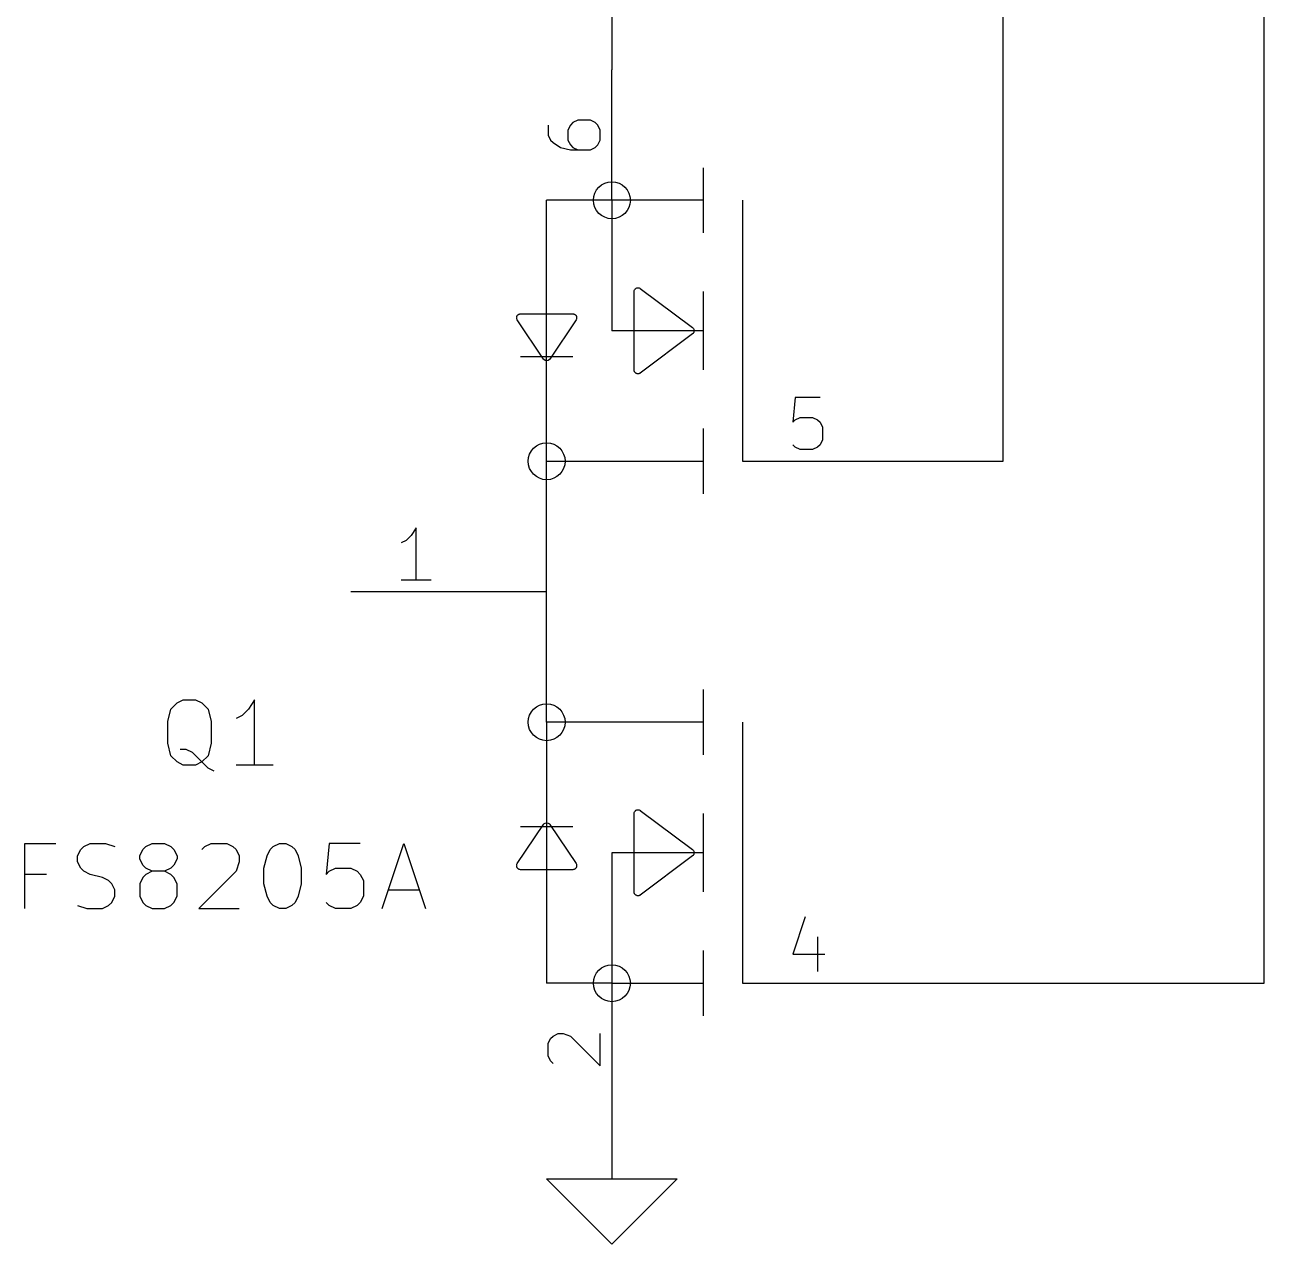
# Model space of a CAD drawing. Header units: inches. Extents: x 0.4 to 11.3, y -7.9 to -0.4.
# Drawn here: x 7.45 to 8.4, y -3.2 to -2.266 of the extents above; entities that cross this region are included whole.
import ezdxf

# ---------------------------------------------------------------- set-up
doc = ezdxf.new("R2010")
doc.units = ezdxf.units.IN
doc.header["$MEASUREMENT"] = 0
for name, color, linetype in [('GREENSIXTYFIVE', 129, 'CONTINUOUS'), ('LIGHTGREEN', 92, 'CONTINUOUS'), ('LIGHTRED', 12, 'CONTINUOUS'), ('RED', 14, 'CONTINUOUS')]:
    doc.layers.add(name, color=color, linetype=linetype)

msp = doc.modelspace()

# ---------------------------------------------------------------- linework, layer by layer
at = {"layer": 'GREENSIXTYFIVE', "linetype": 'CONTINUOUS'}
for p, q in [((7.56667, -2.78519), (7.57143, -2.7828)), ((7.56667, -2.78519), (7.57143, -2.7828)), ((7.57143, -2.7828), (7.58095, -2.7828)), ((7.57143, -2.7828), (7.58095, -2.7828)), ((7.58095, -2.7828), (7.58571, -2.78519)), ((7.58095, -2.7828), (7.58571, -2.78519)), ((7.62619, -2.7828), (7.62143, -2.78995)), ((7.62619, -2.7828), (7.62143, -2.78995)), ((7.62619, -2.8328), (7.62619, -2.7828)), ((7.62619, -2.8328), (7.62619, -2.7828)), ((7.55952, -2.79947), (7.5619, -2.78995)), ((7.55952, -2.79947), (7.5619, -2.78995)), ((7.5619, -2.78995), (7.56667, -2.78519)), ((7.5619, -2.78995), (7.56667, -2.78519)), ((7.58571, -2.78519), (7.59047, -2.78995)), ((7.58571, -2.78519), (7.59047, -2.78995)), ((7.59047, -2.78995), (7.59285, -2.79947)), ((7.59047, -2.78995), (7.59285, -2.79947)), ((7.62143, -2.78995), (7.61667, -2.79471)), ((7.62143, -2.78995), (7.61667, -2.79471)), ((7.55952, -2.81614), (7.55952, -2.79947)), ((7.55952, -2.81614), (7.55952, -2.79947)), ((7.59285, -2.79947), (7.59285, -2.81614)), ((7.59285, -2.79947), (7.59285, -2.81614)), ((7.61667, -2.79471), (7.61191, -2.79709)), ((7.61667, -2.79471), (7.61191, -2.79709)), ((7.5619, -2.82566), (7.55952, -2.81614)), ((7.5619, -2.82566), (7.55952, -2.81614)), ((7.57381, -2.8209), (7.56905, -2.8209)), ((7.57381, -2.8209), (7.56905, -2.8209)), ((7.57857, -2.82328), (7.57381, -2.8209)), ((7.57857, -2.82328), (7.57381, -2.8209)), ((7.59285, -2.81614), (7.59047, -2.82566)), ((7.59285, -2.81614), (7.59047, -2.82566)), ((7.56667, -2.83043), (7.5619, -2.82566)), ((7.56667, -2.83043), (7.5619, -2.82566)), ((7.57143, -2.8328), (7.56667, -2.83043)), ((7.57143, -2.8328), (7.56667, -2.83043)), ((7.58571, -2.83043), (7.57857, -2.82328)), ((7.58571, -2.83043), (7.57857, -2.82328)), ((7.58571, -2.83043), (7.58095, -2.8328)), ((7.58571, -2.83043), (7.58095, -2.8328)), ((7.59047, -2.82566), (7.58571, -2.83043)), ((7.59047, -2.82566), (7.58571, -2.83043)), ((7.59047, -2.83519), (7.58571, -2.83043)), ((7.59047, -2.83519), (7.58571, -2.83043)), ((7.58095, -2.8328), (7.57143, -2.8328)), ((7.58095, -2.8328), (7.57143, -2.8328)), ((7.59524, -2.83757), (7.59047, -2.83519)), ((7.59524, -2.83757), (7.59047, -2.83519)), ((7.64048, -2.8328), (7.61191, -2.8328)), ((7.64048, -2.8328), (7.61191, -2.8328)), ((7.45, -2.9428), (7.45, -2.8928)), ((7.45, -2.8928), (7.47381, -2.8928)), ((7.45, -2.9428), (7.45, -2.8928)), ((7.45, -2.8928), (7.47381, -2.8928)), ((7.49285, -2.89757), (7.49524, -2.89519)), ((7.49285, -2.89757), (7.49524, -2.89519)), ((7.49524, -2.89519), (7.5, -2.8928)), ((7.49524, -2.89519), (7.5, -2.8928)), ((7.5, -2.8928), (7.5119, -2.8928)), ((7.5, -2.8928), (7.5119, -2.8928)), ((7.5119, -2.8928), (7.51905, -2.89519)), ((7.5119, -2.8928), (7.51905, -2.89519)), ((7.54047, -2.89757), (7.54285, -2.89519)), ((7.54047, -2.89757), (7.54285, -2.89519)), ((7.54285, -2.89519), (7.54762, -2.8928)), ((7.54285, -2.89519), (7.54762, -2.8928)), ((7.54762, -2.8928), (7.55714, -2.8928)), ((7.54762, -2.8928), (7.55714, -2.8928)), ((7.55714, -2.8928), (7.5619, -2.89519)), ((7.55714, -2.8928), (7.5619, -2.89519)), ((7.5619, -2.89519), (7.56428, -2.89757)), ((7.5619, -2.89519), (7.56428, -2.89757)), ((7.58571, -2.89757), (7.58809, -2.89519)), ((7.58571, -2.89757), (7.58809, -2.89519)), ((7.58809, -2.89519), (7.59285, -2.8928)), ((7.58809, -2.89519), (7.59285, -2.8928)), ((7.59285, -2.8928), (7.60476, -2.8928)), ((7.59285, -2.8928), (7.60476, -2.8928)), ((7.60476, -2.8928), (7.60952, -2.89519)), ((7.60476, -2.8928), (7.60952, -2.89519)), ((7.60952, -2.89519), (7.6119, -2.89757)), ((7.60952, -2.89519), (7.6119, -2.89757)), ((7.63809, -2.89757), (7.64047, -2.89519)), ((7.63809, -2.89757), (7.64047, -2.89519)), ((7.64047, -2.89519), (7.64523, -2.8928)), ((7.64047, -2.89519), (7.64523, -2.8928)), ((7.64523, -2.8928), (7.65, -2.8928)), ((7.64523, -2.8928), (7.65, -2.8928)), ((7.65, -2.8928), (7.65476, -2.89519)), ((7.65, -2.8928), (7.65476, -2.89519)), ((7.65476, -2.89519), (7.65714, -2.89757)), ((7.65476, -2.89519), (7.65714, -2.89757)), ((7.68333, -2.8928), (7.68095, -2.91661)), ((7.68333, -2.8928), (7.68095, -2.91661)), ((7.70714, -2.8928), (7.68333, -2.8928)), ((7.70714, -2.8928), (7.68333, -2.8928)), ((7.7238, -2.9428), (7.74047, -2.8928)), ((7.7238, -2.9428), (7.74047, -2.8928)), ((7.74047, -2.8928), (7.75714, -2.9428)), ((7.74047, -2.8928), (7.75714, -2.9428)), ((7.49048, -2.90233), (7.49285, -2.89757)), ((7.49048, -2.90233), (7.49285, -2.89757)), ((7.49048, -2.90709), (7.49048, -2.90233)), ((7.49048, -2.90709), (7.49048, -2.90233)), ((7.53809, -2.90233), (7.54047, -2.89757)), ((7.53809, -2.90233), (7.54047, -2.89757)), ((7.53809, -2.90471), (7.53809, -2.90233)), ((7.53809, -2.90471), (7.53809, -2.90233)), ((7.54047, -2.90947), (7.53809, -2.90471)), ((7.54047, -2.90947), (7.53809, -2.90471)), ((7.56428, -2.89757), (7.56667, -2.90233)), ((7.56428, -2.89757), (7.56667, -2.90233)), ((7.56667, -2.90471), (7.56428, -2.90947)), ((7.56667, -2.90471), (7.56428, -2.90947)), ((7.56667, -2.90233), (7.56667, -2.90471)), ((7.56667, -2.90233), (7.56667, -2.90471)), ((7.6119, -2.89757), (7.61428, -2.90233)), ((7.6119, -2.89757), (7.61428, -2.90233)), ((7.61428, -2.90233), (7.61428, -2.90709)), ((7.61428, -2.90233), (7.61428, -2.90709)), ((7.63333, -2.91185), (7.63571, -2.90233)), ((7.63333, -2.91185), (7.63571, -2.90233)), ((7.63571, -2.90233), (7.63809, -2.89757)), ((7.63571, -2.90233), (7.63809, -2.89757)), ((7.65714, -2.89757), (7.65952, -2.90233)), ((7.65714, -2.89757), (7.65952, -2.90233)), ((7.65952, -2.90233), (7.6619, -2.91185)), ((7.65952, -2.90233), (7.6619, -2.91185)), ((7.49285, -2.91185), (7.49048, -2.90709)), ((7.49285, -2.91185), (7.49048, -2.90709)), ((7.49524, -2.91423), (7.49285, -2.91185)), ((7.49524, -2.91423), (7.49285, -2.91185)), ((7.5, -2.91661), (7.49524, -2.91423)), ((7.5, -2.91661), (7.49524, -2.91423)), ((7.54285, -2.91185), (7.54047, -2.90947)), ((7.54285, -2.91185), (7.54047, -2.90947)), ((7.54762, -2.91423), (7.54285, -2.91185)), ((7.54762, -2.91423), (7.54285, -2.91185)), ((7.54762, -2.91423), (7.54285, -2.91661)), ((7.54762, -2.91423), (7.54285, -2.91661)), ((7.55714, -2.91423), (7.54762, -2.91423)), ((7.55714, -2.91423), (7.54762, -2.91423)), ((7.5619, -2.91185), (7.55714, -2.91423)), ((7.5619, -2.91185), (7.55714, -2.91423)), ((7.5619, -2.91661), (7.55714, -2.91423)), ((7.5619, -2.91661), (7.55714, -2.91423)), ((7.56428, -2.90947), (7.5619, -2.91185)), ((7.56428, -2.90947), (7.5619, -2.91185)), ((7.6119, -2.91423), (7.58333, -2.9428)), ((7.6119, -2.91423), (7.58333, -2.9428)), ((7.61428, -2.90709), (7.6119, -2.91423)), ((7.61428, -2.90709), (7.6119, -2.91423)), ((7.63333, -2.92376), (7.63333, -2.91185)), ((7.63333, -2.92376), (7.63333, -2.91185)), ((7.6619, -2.91185), (7.6619, -2.92376)), ((7.6619, -2.91185), (7.6619, -2.92376)), ((7.68095, -2.91661), (7.68333, -2.91423)), ((7.68095, -2.91661), (7.68333, -2.91423)), ((7.68333, -2.91423), (7.68809, -2.91185)), ((7.68333, -2.91423), (7.68809, -2.91185)), ((7.68809, -2.91185), (7.7, -2.91185)), ((7.68809, -2.91185), (7.7, -2.91185)), ((7.7, -2.91185), (7.70476, -2.91423)), ((7.7, -2.91185), (7.70476, -2.91423)), ((7.70476, -2.91423), (7.70714, -2.91661)), ((7.70476, -2.91423), (7.70714, -2.91661)), ((7.46667, -2.91661), (7.45, -2.91661)), ((7.46667, -2.91661), (7.45, -2.91661)), ((7.50952, -2.919), (7.5, -2.91661)), ((7.50952, -2.919), (7.5, -2.91661)), ((7.51428, -2.92137), (7.50952, -2.919)), ((7.51428, -2.92137), (7.50952, -2.919)), ((7.51667, -2.92376), (7.51428, -2.92137)), ((7.51667, -2.92376), (7.51428, -2.92137)), ((7.51905, -2.92852), (7.51667, -2.92376)), ((7.51905, -2.92852), (7.51667, -2.92376)), ((7.54047, -2.919), (7.53809, -2.92376)), ((7.54047, -2.919), (7.53809, -2.92376)), ((7.53809, -2.92376), (7.53809, -2.93328)), ((7.53809, -2.92376), (7.53809, -2.93328)), ((7.54285, -2.91661), (7.54047, -2.919)), ((7.54285, -2.91661), (7.54047, -2.919)), ((7.56428, -2.919), (7.5619, -2.91661)), ((7.56428, -2.919), (7.5619, -2.91661)), ((7.56667, -2.92376), (7.56428, -2.919)), ((7.56667, -2.92376), (7.56428, -2.919)), ((7.56667, -2.93328), (7.56667, -2.92376)), ((7.56667, -2.93328), (7.56667, -2.92376)), ((7.63571, -2.93328), (7.63333, -2.92376)), ((7.63571, -2.93328), (7.63333, -2.92376)), ((7.6619, -2.92376), (7.65952, -2.93328)), ((7.6619, -2.92376), (7.65952, -2.93328)), ((7.70714, -2.91661), (7.70952, -2.92137)), ((7.70714, -2.91661), (7.70952, -2.92137)), ((7.70952, -2.92137), (7.70952, -2.93328)), ((7.70952, -2.92137), (7.70952, -2.93328)), ((7.51667, -2.93804), (7.51905, -2.93328)), ((7.51667, -2.93804), (7.51905, -2.93328)), ((7.51905, -2.93328), (7.51905, -2.92852)), ((7.51905, -2.93328), (7.51905, -2.92852)), ((7.53809, -2.93328), (7.54047, -2.93804)), ((7.53809, -2.93328), (7.54047, -2.93804)), ((7.56428, -2.93804), (7.56667, -2.93328)), ((7.56428, -2.93804), (7.56667, -2.93328)), ((7.63809, -2.93804), (7.63571, -2.93328)), ((7.63809, -2.93804), (7.63571, -2.93328)), ((7.65952, -2.93328), (7.65714, -2.93804)), ((7.65952, -2.93328), (7.65714, -2.93804)), ((7.70952, -2.93328), (7.70714, -2.93804)), ((7.70952, -2.93328), (7.70714, -2.93804)), ((7.72857, -2.92852), (7.75237, -2.92852)), ((7.72857, -2.92852), (7.75237, -2.92852)), ((7.49048, -2.94043), (7.49762, -2.9428)), ((7.49048, -2.94043), (7.49762, -2.9428)), ((7.49762, -2.9428), (7.50952, -2.9428)), ((7.49762, -2.9428), (7.50952, -2.9428)), ((7.50952, -2.9428), (7.51428, -2.94043)), ((7.50952, -2.9428), (7.51428, -2.94043)), ((7.51428, -2.94043), (7.51667, -2.93804)), ((7.51428, -2.94043), (7.51667, -2.93804)), ((7.54047, -2.93804), (7.54285, -2.94043)), ((7.54047, -2.93804), (7.54285, -2.94043)), ((7.54285, -2.94043), (7.54762, -2.9428)), ((7.54285, -2.94043), (7.54762, -2.9428)), ((7.54762, -2.9428), (7.55714, -2.9428)), ((7.54762, -2.9428), (7.55714, -2.9428)), ((7.55714, -2.9428), (7.5619, -2.94043)), ((7.55714, -2.9428), (7.5619, -2.94043)), ((7.5619, -2.94043), (7.56428, -2.93804)), ((7.5619, -2.94043), (7.56428, -2.93804)), ((7.58333, -2.9428), (7.61428, -2.9428)), ((7.58333, -2.9428), (7.61428, -2.9428)), ((7.64047, -2.94043), (7.63809, -2.93804)), ((7.64047, -2.94043), (7.63809, -2.93804)), ((7.64523, -2.9428), (7.64047, -2.94043)), ((7.64523, -2.9428), (7.64047, -2.94043)), ((7.65, -2.9428), (7.64523, -2.9428)), ((7.65, -2.9428), (7.64523, -2.9428)), ((7.65476, -2.94043), (7.65, -2.9428)), ((7.65476, -2.94043), (7.65, -2.9428)), ((7.65714, -2.93804), (7.65476, -2.94043)), ((7.65714, -2.93804), (7.65476, -2.94043)), ((7.68333, -2.94043), (7.68095, -2.93804)), ((7.68333, -2.94043), (7.68095, -2.93804)), ((7.68809, -2.9428), (7.68333, -2.94043)), ((7.68809, -2.9428), (7.68333, -2.94043)), ((7.7, -2.9428), (7.68809, -2.9428)), ((7.7, -2.9428), (7.68809, -2.9428)), ((7.70476, -2.94043), (7.7, -2.9428)), ((7.70476, -2.94043), (7.7, -2.9428)), ((7.70714, -2.93804), (7.70476, -2.94043)), ((7.70714, -2.93804), (7.70476, -2.94043))]:
    msp.add_line(p, q, dxfattribs=at)
at = {"layer": 'LIGHTGREEN', "linetype": 'CONTINUOUS'}
for p, q in [((7.9, -2.1), (7.9, -2.3)), ((8.2, -2.6), (8.2, -2.1)), ((8.4, -3), (8.4, -2.1)), ((8.1, -2.6), (8.2, -2.6)), ((8.1, -3), (8.4, -3))]:
    msp.add_line(p, q, dxfattribs=at)
at = {"layer": 'LIGHTRED', "linetype": 'CONTINUOUS'}
for p, q in [((7.8511, -2.34238), (7.8511, -2.35)), ((7.8511, -2.34238), (7.8511, -2.35)), ((7.86825, -2.34238), (7.86634, -2.34619)), ((7.86825, -2.34238), (7.86634, -2.34619)), ((7.86634, -2.34619), (7.86634, -2.35381)), ((7.86634, -2.34619), (7.86634, -2.35381)), ((7.87015, -2.34047), (7.86825, -2.34238)), ((7.87015, -2.34047), (7.86825, -2.34238)), ((7.87396, -2.33857), (7.87015, -2.34047)), ((7.87396, -2.33857), (7.87015, -2.34047)), ((7.88348, -2.33857), (7.87396, -2.33857)), ((7.88348, -2.33857), (7.87396, -2.33857)), ((7.8873, -2.34047), (7.88348, -2.33857)), ((7.8873, -2.34047), (7.88348, -2.33857)), ((7.8892, -2.34238), (7.8873, -2.34047)), ((7.8892, -2.34238), (7.8873, -2.34047)), ((7.8911, -2.34619), (7.8892, -2.34238)), ((7.8911, -2.34619), (7.8892, -2.34238)), ((7.8911, -2.35381), (7.8911, -2.34619)), ((7.8911, -2.35381), (7.8911, -2.34619)), ((7.8511, -2.35), (7.85301, -2.35381)), ((7.8511, -2.35), (7.85301, -2.35381)), ((7.85301, -2.35381), (7.85491, -2.35571)), ((7.85301, -2.35381), (7.85491, -2.35571)), ((7.85491, -2.35571), (7.86063, -2.35952)), ((7.85491, -2.35571), (7.86063, -2.35952)), ((7.86634, -2.35381), (7.86825, -2.35762)), ((7.86634, -2.35381), (7.86825, -2.35762)), ((7.8892, -2.35762), (7.8911, -2.35381)), ((7.8892, -2.35762), (7.8911, -2.35381)), ((7.86063, -2.35952), (7.86825, -2.36143)), ((7.86063, -2.35952), (7.86825, -2.36143)), ((7.86825, -2.35762), (7.87015, -2.35952)), ((7.86825, -2.35762), (7.87015, -2.35952)), ((7.86825, -2.36143), (7.88348, -2.36143)), ((7.86825, -2.36143), (7.88348, -2.36143)), ((7.87015, -2.35952), (7.87396, -2.36143)), ((7.87015, -2.35952), (7.87396, -2.36143)), ((7.88348, -2.36143), (7.8873, -2.35952)), ((7.88348, -2.36143), (7.8873, -2.35952)), ((7.8873, -2.35952), (7.8892, -2.35762)), ((7.8873, -2.35952), (7.8892, -2.35762)), ((8.04048, -2.5511), (8.03857, -2.57015)), ((8.04048, -2.5511), (8.03857, -2.57015)), ((8.05952, -2.5511), (8.04048, -2.5511)), ((8.05952, -2.5511), (8.04048, -2.5511)), ((8.03857, -2.57015), (8.04048, -2.56825)), ((8.03857, -2.57015), (8.04048, -2.56825)), ((8.04048, -2.56825), (8.04428, -2.56634)), ((8.04048, -2.56825), (8.04428, -2.56634)), ((8.04428, -2.56634), (8.05381, -2.56634)), ((8.04428, -2.56634), (8.05381, -2.56634)), ((8.05381, -2.56634), (8.05762, -2.56825)), ((8.05381, -2.56634), (8.05762, -2.56825)), ((8.05762, -2.56825), (8.05952, -2.57015)), ((8.05762, -2.56825), (8.05952, -2.57015)), ((8.05952, -2.57015), (8.06143, -2.57396)), ((8.05952, -2.57015), (8.06143, -2.57396)), ((8.06143, -2.57396), (8.06143, -2.58348)), ((8.06143, -2.57396), (8.06143, -2.58348)), ((8.06143, -2.58348), (8.05952, -2.5873)), ((8.06143, -2.58348), (8.05952, -2.5873)), ((8.04048, -2.5892), (8.03857, -2.5873)), ((8.04048, -2.5892), (8.03857, -2.5873)), ((8.04428, -2.5911), (8.04048, -2.5892)), ((8.04428, -2.5911), (8.04048, -2.5892)), ((8.05381, -2.5911), (8.04428, -2.5911)), ((8.05381, -2.5911), (8.04428, -2.5911)), ((8.05762, -2.5892), (8.05381, -2.5911)), ((8.05762, -2.5892), (8.05381, -2.5911)), ((8.05952, -2.5873), (8.05762, -2.5892)), ((8.05952, -2.5873), (8.05762, -2.5892)), ((7.74619, -2.65682), (7.74238, -2.66063)), ((7.74619, -2.65682), (7.74238, -2.66063)), ((7.75, -2.6511), (7.74619, -2.65682)), ((7.75, -2.6511), (7.74619, -2.65682)), ((7.75, -2.6911), (7.75, -2.6511)), ((7.75, -2.6911), (7.75, -2.6511)), ((7.74238, -2.66063), (7.73857, -2.66253)), ((7.74238, -2.66063), (7.73857, -2.66253)), ((7.76143, -2.6911), (7.73857, -2.6911)), ((7.76143, -2.6911), (7.73857, -2.6911)), ((8.04809, -2.9492), (8.03857, -2.97777)), ((8.04809, -2.9492), (8.03857, -2.97777)), ((8.05762, -2.96444), (8.05762, -2.9911)), ((8.05762, -2.96444), (8.05762, -2.9911)), ((8.03857, -2.97777), (8.06333, -2.97777)), ((8.03857, -2.97777), (8.06333, -2.97777)), ((7.85491, -3.04047), (7.85872, -3.03857)), ((7.85491, -3.04047), (7.85872, -3.03857)), ((7.85872, -3.03857), (7.86253, -3.03857)), ((7.85872, -3.03857), (7.86253, -3.03857)), ((7.86253, -3.03857), (7.86825, -3.04047)), ((7.86253, -3.03857), (7.86825, -3.04047)), ((7.8911, -3.06333), (7.8911, -3.03857)), ((7.8911, -3.06333), (7.8911, -3.03857)), ((7.8511, -3.04619), (7.85301, -3.04238)), ((7.8511, -3.04619), (7.85301, -3.04238)), ((7.8511, -3.05571), (7.8511, -3.04619)), ((7.8511, -3.05571), (7.8511, -3.04619)), ((7.85301, -3.04238), (7.85491, -3.04047)), ((7.85301, -3.04238), (7.85491, -3.04047)), ((7.86825, -3.04047), (7.8911, -3.06333)), ((7.86825, -3.04047), (7.8911, -3.06333)), ((7.85301, -3.05952), (7.8511, -3.05571)), ((7.85301, -3.05952), (7.8511, -3.05571)), ((7.85491, -3.06143), (7.85301, -3.05952)), ((7.85491, -3.06143), (7.85301, -3.05952))]:
    msp.add_line(p, q, dxfattribs=at)
at = {"layer": 'RED', "linetype": 'CONTINUOUS'}
for p, q in [((7.9, -2.4), (7.9, -2.3)), ((7.9, -2.4), (7.9, -2.3)), ((7.97, -2.375), (7.97, -2.4)), ((7.97, -2.4), (7.85, -2.4)), ((7.85, -2.52), (7.85, -2.4)), ((7.9, -2.4), (7.9, -2.5)), ((7.97, -2.4), (7.97, -2.425)), ((8, -2.4), (8, -2.6)), ((7.917, -2.46983), (7.91702, -2.46975)), ((7.91701, -2.46989), (7.917, -2.46983)), ((7.917, -2.47), (7.91701, -2.46989)), ((7.917, -2.53), (7.917, -2.47)), ((7.91702, -2.46975), (7.91706, -2.46941)), ((7.91706, -2.46941), (7.9172, -2.46907)), ((7.9172, -2.46907), (7.9173, -2.4687)), ((7.9173, -2.4687), (7.91742, -2.46854)), ((7.91742, -2.46854), (7.9175, -2.46833)), ((7.9175, -2.46833), (7.91778, -2.46805)), ((7.91778, -2.46805), (7.918, -2.46777)), ((7.918, -2.46777), (7.91817, -2.46766)), ((7.91817, -2.46766), (7.91833, -2.4675)), ((7.91833, -2.4675), (7.91868, -2.46736)), ((7.91868, -2.46736), (7.919, -2.46717)), ((7.919, -2.46717), (7.91922, -2.46714)), ((7.91922, -2.46714), (7.91941, -2.46706)), ((7.91941, -2.46706), (7.91978, -2.46706)), ((7.91978, -2.46706), (7.92017, -2.467)), ((7.92017, -2.467), (7.92038, -2.46706)), ((7.92038, -2.46706), (7.92059, -2.46706)), ((7.92059, -2.46706), (7.92093, -2.4672)), ((7.92093, -2.4672), (7.9213, -2.4673)), ((7.9213, -2.4673), (7.92159, -2.46747)), ((7.92159, -2.46747), (7.92167, -2.4675)), ((7.92167, -2.4675), (7.9217, -2.46754)), ((7.9217, -2.46754), (7.9218, -2.4676)), ((7.9218, -2.4676), (7.9618, -2.4976)), ((7.97, -2.47), (7.97, -2.5)), ((7.82717, -2.48915), (7.82723, -2.48885)), ((7.82723, -2.48885), (7.82739, -2.4886)), ((7.82739, -2.4886), (7.8275, -2.48833)), ((7.8275, -2.48833), (7.82772, -2.48812)), ((7.82772, -2.48812), (7.82788, -2.48788)), ((7.82788, -2.48788), (7.82811, -2.48772)), ((7.82811, -2.48772), (7.82833, -2.4875)), ((7.82833, -2.4875), (7.82862, -2.48738)), ((7.82862, -2.48738), (7.82886, -2.48723)), ((7.82886, -2.48723), (7.82914, -2.48717)), ((7.82914, -2.48717), (7.82941, -2.48706)), ((7.82941, -2.48706), (7.83, -2.487)), ((7.83, -2.487), (7.87, -2.487)), ((7.87, -2.487), (7.87059, -2.48706)), ((7.87059, -2.48706), (7.87086, -2.48717)), ((7.87086, -2.48717), (7.87114, -2.48723)), ((7.87114, -2.48723), (7.87137, -2.48738)), ((7.87137, -2.48738), (7.87167, -2.4875)), ((7.87167, -2.4875), (7.87188, -2.48772)), ((7.87188, -2.48772), (7.87212, -2.48788)), ((7.87212, -2.48788), (7.87228, -2.48812)), ((7.87228, -2.48812), (7.8725, -2.48833)), ((7.8725, -2.48833), (7.8726, -2.4886)), ((7.8726, -2.4886), (7.87277, -2.48885)), ((7.87277, -2.48885), (7.87283, -2.48915)), ((7.827, -2.49), (7.82706, -2.4897)), ((7.82706, -2.4903), (7.827, -2.49)), ((7.82706, -2.48941), (7.82717, -2.48915)), ((7.82706, -2.4897), (7.82706, -2.48941)), ((7.82706, -2.49059), (7.82706, -2.4903)), ((7.82717, -2.49086), (7.82706, -2.49059)), ((7.82723, -2.49114), (7.82717, -2.49086)), ((7.8275, -2.49167), (7.82723, -2.49114)), ((7.8475, -2.52167), (7.8275, -2.49167)), ((7.8725, -2.49167), (7.8525, -2.52167)), ((7.87277, -2.49114), (7.8725, -2.49167)), ((7.87283, -2.49086), (7.87277, -2.49114)), ((7.87283, -2.48915), (7.87294, -2.48941)), ((7.87294, -2.49059), (7.87283, -2.49086)), ((7.87294, -2.48941), (7.87294, -2.4897)), ((7.87294, -2.4897), (7.873, -2.49)), ((7.873, -2.49), (7.87294, -2.4903)), ((7.87294, -2.4903), (7.87294, -2.49059)), ((7.9618, -2.4976), (7.96195, -2.49774)), ((7.96195, -2.49774), (7.962, -2.49777)), ((7.962, -2.49777), (7.96204, -2.49782)), ((7.96204, -2.49782), (7.96223, -2.498)), ((7.96223, -2.498), (7.96245, -2.49837)), ((7.96245, -2.49837), (7.9627, -2.4987)), ((7.97, -2.5), (7.9, -2.5)), ((7.9618, -2.5024), (7.9218, -2.5324)), ((7.96195, -2.50226), (7.9618, -2.5024)), ((7.962, -2.50223), (7.96195, -2.50226)), ((7.96204, -2.50217), (7.962, -2.50223)), ((7.96223, -2.502), (7.96204, -2.50217)), ((7.96245, -2.50163), (7.96223, -2.502)), ((7.9627, -2.5013), (7.96245, -2.50163)), ((7.9627, -2.4987), (7.96274, -2.49886)), ((7.96274, -2.50114), (7.9627, -2.5013)), ((7.96274, -2.49886), (7.96283, -2.499)), ((7.96283, -2.501), (7.96274, -2.50114)), ((7.96283, -2.499), (7.96289, -2.49943)), ((7.96289, -2.50057), (7.96283, -2.501)), ((7.96289, -2.49943), (7.963, -2.49983)), ((7.963, -2.50017), (7.96289, -2.50057)), ((7.963, -2.49983), (7.96297, -2.5)), ((7.96297, -2.5), (7.963, -2.50017)), ((7.97, -2.5), (7.97, -2.53)), ((7.85, -2.52), (7.83, -2.52)), ((7.84788, -2.52212), (7.8475, -2.52167)), ((7.84885, -2.52277), (7.84788, -2.52212)), ((7.85, -2.523), (7.84885, -2.52277)), ((7.87, -2.52), (7.85, -2.52)), ((7.85, -2.6), (7.85, -2.52)), ((7.85115, -2.52277), (7.85, -2.523)), ((7.85212, -2.52212), (7.85115, -2.52277)), ((7.8525, -2.52167), (7.85212, -2.52212)), ((7.91701, -2.53011), (7.917, -2.53)), ((7.917, -2.53017), (7.91701, -2.53011)), ((7.91702, -2.53024), (7.917, -2.53017)), ((7.91706, -2.53059), (7.91702, -2.53024)), ((7.9172, -2.53093), (7.91706, -2.53059)), ((7.9173, -2.5313), (7.9172, -2.53093)), ((7.91742, -2.53146), (7.9173, -2.5313)), ((7.9175, -2.53167), (7.91742, -2.53146)), ((7.91778, -2.53194), (7.9175, -2.53167)), ((7.918, -2.53223), (7.91778, -2.53194)), ((7.91817, -2.53233), (7.918, -2.53223)), ((7.91833, -2.5325), (7.91817, -2.53233)), ((7.91868, -2.53264), (7.91833, -2.5325)), ((7.919, -2.53283), (7.91868, -2.53264)), ((7.91922, -2.53286), (7.919, -2.53283)), ((7.91941, -2.53294), (7.91922, -2.53286)), ((7.91978, -2.53294), (7.91941, -2.53294)), ((7.92017, -2.533), (7.91978, -2.53294)), ((7.92038, -2.53294), (7.92017, -2.533)), ((7.92059, -2.53294), (7.92038, -2.53294)), ((7.92093, -2.5328), (7.92059, -2.53294)), ((7.9213, -2.5327), (7.92093, -2.5328)), ((7.92159, -2.53252), (7.9213, -2.5327)), ((7.92167, -2.5325), (7.92159, -2.53252)), ((7.9217, -2.53246), (7.92167, -2.5325)), ((7.9218, -2.5324), (7.9217, -2.53246)), ((7.97, -2.575), (7.97, -2.6)), ((7.85, -2.6), (7.97, -2.6)), ((7.85, -2.7), (7.85, -2.6)), ((7.97, -2.6), (7.97, -2.625)), ((8, -2.6), (8.1, -2.6)), ((8, -2.6), (8.1, -2.6)), ((7.8, -2.7), (7.7, -2.7)), ((7.8, -2.7), (7.7, -2.7)), ((7.85, -2.7), (7.8, -2.7)), ((7.85, -2.8), (7.85, -2.7)), ((7.97, -2.775), (7.97, -2.8)), ((7.97, -2.8), (7.85, -2.8)), ((7.85, -2.8), (7.85, -2.88)), ((7.97, -2.8), (7.97, -2.825)), ((8, -2.8), (8, -3)), ((7.9172, -2.86907), (7.9173, -2.8687)), ((7.9173, -2.8687), (7.91742, -2.86854)), ((7.91742, -2.86854), (7.9175, -2.86833)), ((7.9175, -2.86833), (7.91778, -2.86805)), ((7.91778, -2.86805), (7.918, -2.86777)), ((7.918, -2.86777), (7.91817, -2.86766)), ((7.91817, -2.86766), (7.91833, -2.8675)), ((7.91833, -2.8675), (7.91868, -2.86736)), ((7.91868, -2.86736), (7.919, -2.86717)), ((7.919, -2.86717), (7.91922, -2.86714)), ((7.91922, -2.86714), (7.91941, -2.86706)), ((7.91941, -2.86706), (7.91978, -2.86706)), ((7.91978, -2.86706), (7.92017, -2.867)), ((7.92017, -2.867), (7.92038, -2.86706)), ((7.92038, -2.86706), (7.92059, -2.86706)), ((7.92059, -2.86706), (7.92093, -2.8672)), ((7.92093, -2.8672), (7.9213, -2.8673)), ((7.9213, -2.8673), (7.92159, -2.86747)), ((7.92159, -2.86747), (7.92167, -2.8675)), ((7.92167, -2.8675), (7.9217, -2.86754)), ((7.9217, -2.86754), (7.9218, -2.8676)), ((7.9218, -2.8676), (7.9618, -2.8976)), ((7.8275, -2.90833), (7.8475, -2.87833)), ((7.8475, -2.87833), (7.84788, -2.87788)), ((7.84788, -2.87788), (7.84885, -2.87723)), ((7.84885, -2.87723), (7.85, -2.877)), ((7.85, -2.877), (7.85115, -2.87723)), ((7.85115, -2.87723), (7.85212, -2.87788)), ((7.85212, -2.87788), (7.8525, -2.87833)), ((7.8525, -2.87833), (7.8725, -2.90833)), ((7.917, -2.86983), (7.91702, -2.86975)), ((7.91701, -2.86989), (7.917, -2.86983)), ((7.917, -2.87), (7.91701, -2.86989)), ((7.917, -2.93), (7.917, -2.87)), ((7.91702, -2.86975), (7.91706, -2.86941)), ((7.91706, -2.86941), (7.9172, -2.86907)), ((7.97, -2.87), (7.97, -2.9)), ((7.83, -2.88), (7.85, -2.88)), ((7.85, -2.88), (7.87, -2.88)), ((7.85, -2.88), (7.85, -3)), ((7.97, -2.9), (7.9, -2.9)), ((7.9, -2.9), (7.9, -3)), ((7.9618, -2.9024), (7.9218, -2.9324)), ((7.9618, -2.8976), (7.96195, -2.89774)), ((7.96195, -2.90226), (7.9618, -2.9024)), ((7.96195, -2.89774), (7.962, -2.89777)), ((7.962, -2.90223), (7.96195, -2.90226)), ((7.962, -2.89777), (7.96204, -2.89782)), ((7.96204, -2.90217), (7.962, -2.90223)), ((7.96204, -2.89782), (7.96223, -2.898)), ((7.96223, -2.902), (7.96204, -2.90217)), ((7.96223, -2.898), (7.96245, -2.89837)), ((7.96245, -2.90163), (7.96223, -2.902)), ((7.96245, -2.89837), (7.9627, -2.8987)), ((7.9627, -2.9013), (7.96245, -2.90163)), ((7.9627, -2.8987), (7.96274, -2.89886)), ((7.96274, -2.90114), (7.9627, -2.9013)), ((7.96274, -2.89886), (7.96283, -2.899)), ((7.96283, -2.901), (7.96274, -2.90114)), ((7.96283, -2.899), (7.96289, -2.89943)), ((7.96289, -2.90057), (7.96283, -2.901)), ((7.96289, -2.89943), (7.963, -2.89983)), ((7.963, -2.90017), (7.96289, -2.90057)), ((7.963, -2.89983), (7.96297, -2.9)), ((7.96297, -2.9), (7.963, -2.90017)), ((7.97, -2.9), (7.97, -2.93)), ((7.827, -2.91), (7.82706, -2.9097)), ((7.82706, -2.9103), (7.827, -2.91)), ((7.82706, -2.90941), (7.82717, -2.90914)), ((7.82706, -2.9097), (7.82706, -2.90941)), ((7.82706, -2.91059), (7.82706, -2.9103)), ((7.82717, -2.91085), (7.82706, -2.91059)), ((7.82717, -2.90914), (7.82723, -2.90886)), ((7.82723, -2.91115), (7.82717, -2.91085)), ((7.82723, -2.90886), (7.8275, -2.90833)), ((7.82739, -2.9114), (7.82723, -2.91115)), ((7.8275, -2.91167), (7.82739, -2.9114)), ((7.82772, -2.91188), (7.8275, -2.91167)), ((7.82788, -2.91212), (7.82772, -2.91188)), ((7.82811, -2.91228), (7.82788, -2.91212)), ((7.82833, -2.9125), (7.82811, -2.91228)), ((7.82862, -2.91261), (7.82833, -2.9125)), ((7.82886, -2.91277), (7.82862, -2.91261)), ((7.82914, -2.91283), (7.82886, -2.91277)), ((7.82941, -2.91294), (7.82914, -2.91283)), ((7.83, -2.913), (7.82941, -2.91294)), ((7.87, -2.913), (7.83, -2.913)), ((7.87059, -2.91294), (7.87, -2.913)), ((7.87086, -2.91283), (7.87059, -2.91294)), ((7.87114, -2.91277), (7.87086, -2.91283)), ((7.87137, -2.91261), (7.87114, -2.91277)), ((7.87167, -2.9125), (7.87137, -2.91261)), ((7.87188, -2.91228), (7.87167, -2.9125)), ((7.87212, -2.91212), (7.87188, -2.91228)), ((7.87228, -2.91188), (7.87212, -2.91212)), ((7.8725, -2.91167), (7.87228, -2.91188)), ((7.8725, -2.90833), (7.87277, -2.90886)), ((7.8726, -2.9114), (7.8725, -2.91167)), ((7.87277, -2.91115), (7.8726, -2.9114)), ((7.87277, -2.90886), (7.87283, -2.90914)), ((7.87283, -2.91085), (7.87277, -2.91115)), ((7.87283, -2.90914), (7.87294, -2.90941)), ((7.87294, -2.91059), (7.87283, -2.91085)), ((7.87294, -2.90941), (7.87294, -2.9097)), ((7.87294, -2.9097), (7.873, -2.91)), ((7.873, -2.91), (7.87294, -2.9103)), ((7.87294, -2.9103), (7.87294, -2.91059)), ((7.91701, -2.93011), (7.917, -2.93)), ((7.917, -2.93017), (7.91701, -2.93011)), ((7.91702, -2.93024), (7.917, -2.93017)), ((7.91706, -2.93059), (7.91702, -2.93024)), ((7.9172, -2.93093), (7.91706, -2.93059)), ((7.9173, -2.9313), (7.9172, -2.93093)), ((7.91742, -2.93146), (7.9173, -2.9313)), ((7.9175, -2.93167), (7.91742, -2.93146)), ((7.91778, -2.93194), (7.9175, -2.93167)), ((7.918, -2.93223), (7.91778, -2.93194)), ((7.91817, -2.93233), (7.918, -2.93223)), ((7.91833, -2.9325), (7.91817, -2.93233)), ((7.91868, -2.93264), (7.91833, -2.9325)), ((7.919, -2.93283), (7.91868, -2.93264)), ((7.91922, -2.93286), (7.919, -2.93283)), ((7.91941, -2.93294), (7.91922, -2.93286)), ((7.91978, -2.93294), (7.91941, -2.93294)), ((7.92017, -2.933), (7.91978, -2.93294)), ((7.92038, -2.93294), (7.92017, -2.933)), ((7.92059, -2.93294), (7.92038, -2.93294)), ((7.92093, -2.9328), (7.92059, -2.93294)), ((7.9213, -2.9327), (7.92093, -2.9328)), ((7.92159, -2.93252), (7.9213, -2.9327)), ((7.92167, -2.9325), (7.92159, -2.93252)), ((7.9217, -2.93246), (7.92167, -2.9325)), ((7.9218, -2.9324), (7.9217, -2.93246)), ((7.97, -2.975), (7.97, -3)), ((7.9, -3), (7.85, -3)), ((7.9, -3), (7.97, -3)), ((7.9, -3), (7.9, -3.1)), ((7.9, -3), (7.9, -3.1)), ((7.97, -3), (7.97, -3.025)), ((8, -3), (8.1, -3)), ((8, -3), (8.1, -3)), ((7.9, -3.1), (7.9, -3.15)), ((7.9, -3.2), (7.85, -3.15)), ((7.85, -3.15), (7.9, -3.15)), ((7.9, -3.15), (7.95, -3.15)), ((7.95, -3.15), (7.9, -3.2))]:
    msp.add_line(p, q, dxfattribs=at)
at = {"layer": 'RED'}
for centre in [(7.9, -2.4), (7.85, -2.6), (7.85, -2.8), (7.9, -3)]:
    msp.add_circle(centre, 0.01414, dxfattribs=at)

doc.saveas('drawing.dxf')
